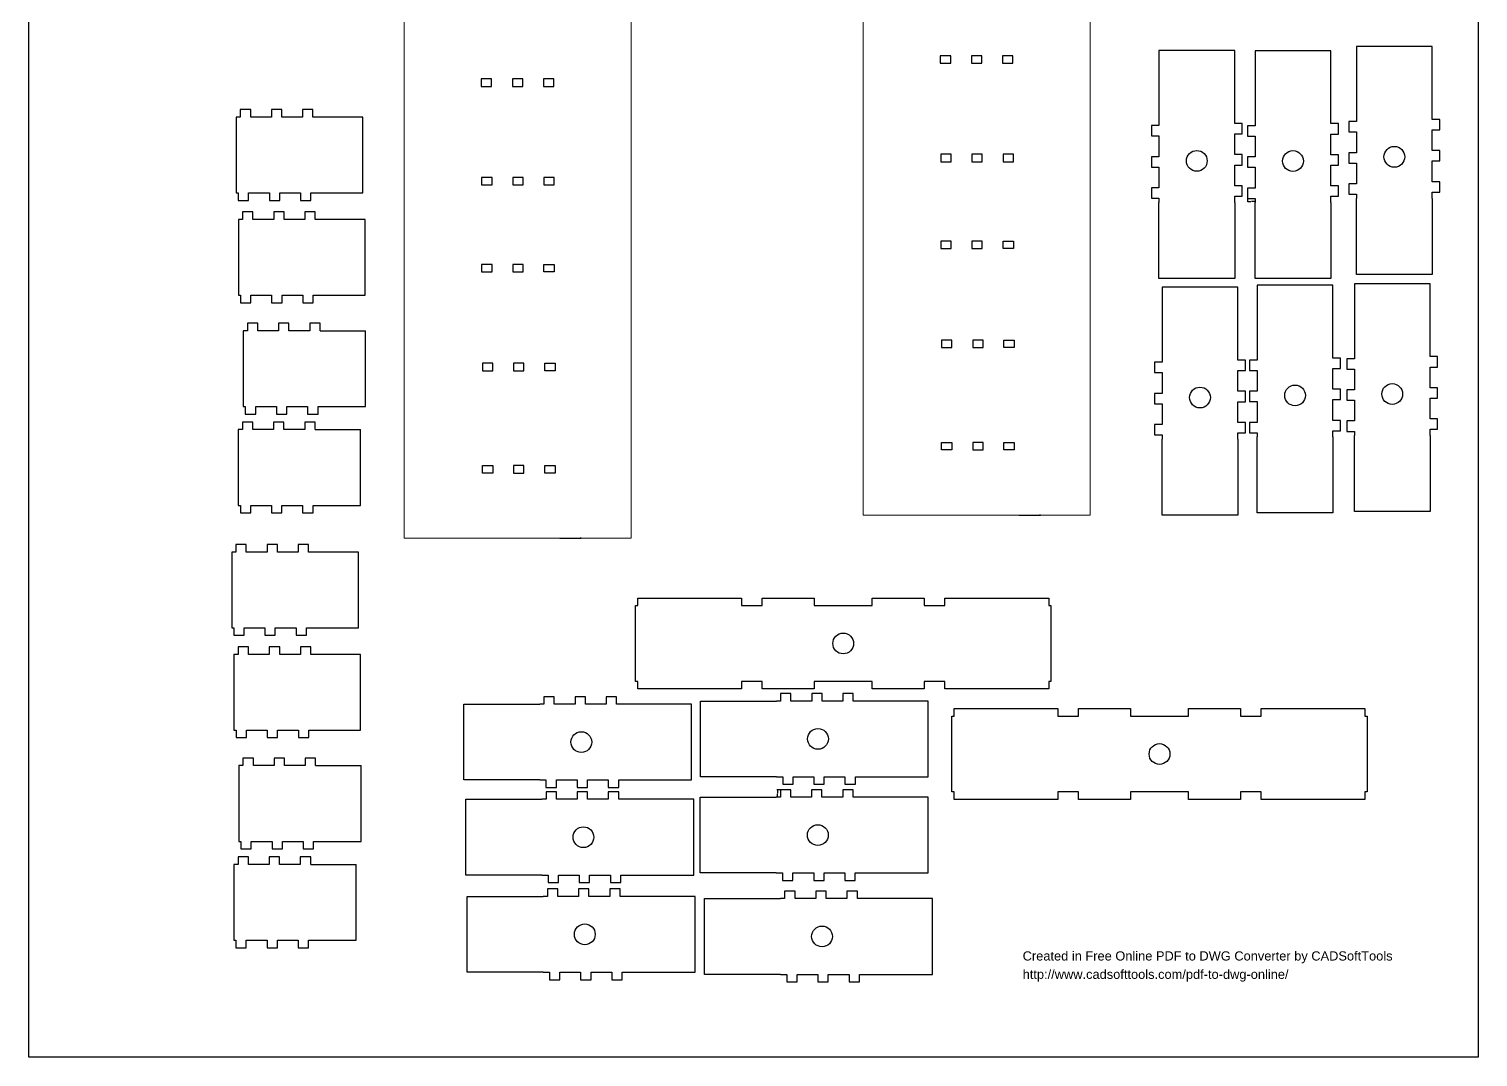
# Model space of a CAD drawing. Header units: millimetres. Extents: x -81 to 617, y -30 to 814.
# Drawn here: x -81 to 617, y -30 to 465 of the extents above; entities that cross this region are included whole.
import ezdxf

# ---------------------------------------------------------------- set-up
doc = ezdxf.new("R2010")
doc.units = ezdxf.units.MM
doc.header["$MEASUREMENT"] = 0
doc.layers.get('0').update_dxf_attribs({"linetype": 'CONTINUOUS'})
doc.layers.add('11D7728', color=7, linetype='CONTINUOUS')
doc.styles.add('11D77B8', font='arial.ttf')

# ---------------------------------------------------------------- blocks, each defined once
blk = doc.blocks.new('11A4460')
at = {"layer": '11D7728', "color": 1, "true_color": 0x000001, "style": '11D77B8'}
for s, p in [('Created in Free Online PDF to DWG Converter by CADSoftTools', (0, 0)), ('http://www.cadsofttools.com/pdf-to-dwg-online/', (0, -2))]:
    blk.add_text(s, height=1, dxfattribs=at).set_placement(p)
blk = doc.blocks.new('_CLOSEDFILLED')
at = {"color": 0, "lineweight": -2, "true_color": 0x000000}
blk.add_line((-1, 0), (-2, 0), dxfattribs=at)
blk.add_solid([(-1, 0.2), (0, 0), (-1, 0.2), (-1, -0.2)], dxfattribs=at)

msp = doc.modelspace()

# ---------------------------------------------------------------- linework, layer by layer
for p, q in [((-80.63, -30.38), (-80.63, 814.4)), ((617.16, 814.4), (617.16, -30.38)), ((500, 454.4), (463.48, 454.4)), ((463.48, 454.4), (463.48, 444.57)), ((500, 444.57), (500, 454.4)), ((546.3, 454.34), (509.78, 454.34)), ((509.78, 454.34), (509.78, 444.5)), ((546.3, 444.5), (546.3, 454.34)), ((595.13, 456.36), (558.61, 456.36)), ((558.61, 456.36), (558.61, 446.52)), ((595.13, 446.52), (595.13, 456.36)), ((363.22, 451.91), (358.22, 451.91)), ((358.22, 451.91), (358.22, 448.31)), ((358.22, 448.31), (363.22, 448.31)), ((363.22, 448.31), (363.22, 451.91)), ((378.22, 451.91), (373.22, 451.91)), ((373.22, 451.91), (373.22, 448.31)), ((373.22, 448.31), (378.22, 448.31)), ((378.22, 448.31), (378.22, 451.91)), ((393.22, 451.91), (388.22, 451.91)), ((388.22, 451.91), (388.22, 448.31)), ((388.22, 448.31), (393.22, 448.31)), ((393.22, 448.31), (393.22, 451.91)), ((142.13, 440.73), (137.13, 440.73)), ((137.13, 440.73), (137.13, 437.13)), ((142.13, 437.13), (142.13, 440.73)), ((157.13, 440.73), (152.13, 440.73)), ((152.13, 440.73), (152.13, 437.13)), ((157.13, 437.13), (157.13, 440.73)), ((172.13, 440.73), (167.13, 440.73)), ((167.13, 440.73), (167.13, 437.13)), ((172.13, 437.13), (172.13, 440.73)), ((463.48, 444.57), (463.48, 418.27)), ((500, 419.27), (500, 444.57)), ((509.78, 444.5), (509.78, 418.2)), ((546.3, 419.2), (546.3, 444.5)), ((558.61, 446.52), (558.61, 420.22)), ((595.13, 421.22), (595.13, 446.52)), ((137.13, 437.13), (142.13, 437.13)), ((152.13, 437.13), (157.13, 437.13)), ((167.13, 437.13), (172.13, 437.13)), ((26.13, 425.94), (21.13, 425.94)), ((21.13, 425.94), (21.13, 422.34)), ((26.13, 422.34), (26.13, 425.94)), ((41.13, 425.94), (36.13, 425.94)), ((36.13, 425.94), (36.13, 422.34)), ((41.13, 422.34), (41.13, 425.94)), ((56.13, 425.94), (51.13, 425.94)), ((51.13, 425.94), (51.13, 422.34)), ((56.13, 422.34), (56.13, 425.94)), ((21.13, 422.34), (19.13, 422.34)), ((19.13, 422.34), (19.13, 385.82)), ((36.13, 422.34), (26.13, 422.34)), ((51.13, 422.34), (41.13, 422.34)), ((80.13, 422.34), (56.13, 422.34)), ((80.13, 385.82), (80.13, 422.34)), ((503.6, 419.27), (500, 419.27)), ((503.6, 414.27), (503.6, 419.27)), ((549.9, 419.2), (546.3, 419.2)), ((549.9, 414.2), (549.9, 419.2)), ((558.61, 420.22), (555.01, 420.22)), ((555.01, 420.22), (555.01, 415.22)), ((598.73, 421.22), (595.13, 421.22)), ((598.73, 416.22), (598.73, 421.22)), ((463.48, 418.27), (459.88, 418.27)), ((459.88, 418.27), (459.88, 413.27)), ((459.88, 413.27), (463.48, 413.27)), ((463.48, 413.27), (463.48, 403.27)), ((500, 404.27), (500, 414.27)), ((500, 414.27), (503.6, 414.27)), ((509.78, 418.2), (506.18, 418.2)), ((506.18, 418.2), (506.18, 413.2)), ((506.18, 413.2), (509.78, 413.2)), ((509.78, 413.2), (509.78, 403.2)), ((546.3, 404.2), (546.3, 414.2)), ((546.3, 414.2), (549.9, 414.2)), ((555.01, 415.22), (558.61, 415.22)), ((558.61, 415.22), (558.61, 405.22)), ((595.13, 406.22), (595.13, 416.22)), ((595.13, 416.22), (598.73, 416.22)), ((558.61, 405.22), (555.01, 405.22)), ((555.01, 405.22), (555.01, 400.22)), ((598.73, 406.22), (595.13, 406.22)), ((598.73, 401.22), (598.73, 406.22)), ((363.44, 404.44), (358.44, 404.44)), ((358.44, 404.44), (358.44, 400.84)), ((358.44, 400.84), (363.44, 400.84)), ((363.44, 400.84), (363.44, 404.44)), ((378.44, 404.44), (373.44, 404.44)), ((373.44, 404.44), (373.44, 400.84)), ((373.44, 400.84), (378.44, 400.84)), ((378.44, 400.84), (378.44, 404.44)), ((393.44, 404.44), (388.44, 404.44)), ((388.44, 404.44), (388.44, 400.84)), ((388.44, 400.84), (393.44, 400.84)), ((393.44, 400.84), (393.44, 404.44)), ((463.48, 403.27), (459.88, 403.27)), ((459.88, 403.27), (459.88, 398.27)), ((459.88, 398.27), (463.48, 398.27)), ((463.48, 398.27), (463.48, 388.27)), ((503.6, 404.27), (500, 404.27)), ((500, 389.27), (500, 399.27)), ((500, 399.27), (503.6, 399.27)), ((503.6, 399.27), (503.6, 404.27)), ((509.78, 403.2), (506.18, 403.2)), ((506.18, 403.2), (506.18, 398.2)), ((506.18, 398.2), (509.78, 398.2)), ((509.78, 398.2), (509.78, 388.2)), ((549.9, 404.2), (546.3, 404.2)), ((546.3, 389.2), (546.3, 399.2)), ((546.3, 399.2), (549.9, 399.2)), ((549.9, 399.2), (549.9, 404.2)), ((555.01, 400.22), (558.61, 400.22)), ((558.61, 400.22), (558.61, 390.22)), ((595.13, 391.22), (595.13, 401.22)), ((595.13, 401.22), (598.73, 401.22)), ((142.35, 393.26), (137.35, 393.26)), ((137.35, 393.26), (137.35, 389.66)), ((142.35, 389.66), (142.35, 393.26)), ((157.35, 393.26), (152.35, 393.26)), ((152.35, 393.26), (152.35, 389.66)), ((157.35, 389.66), (157.35, 393.26)), ((172.35, 393.26), (167.35, 393.26)), ((167.35, 393.26), (167.35, 389.66)), ((172.35, 389.66), (172.35, 393.26)), ((598.73, 391.22), (595.13, 391.22)), ((598.73, 386.22), (598.73, 391.22)), ((19.13, 385.82), (20.13, 385.82)), ((20.13, 385.82), (20.13, 382.22)), ((25.13, 382.22), (25.13, 385.82)), ((25.13, 385.82), (35.13, 385.82)), ((35.13, 385.82), (35.13, 382.22)), ((40.13, 382.22), (40.13, 385.82)), ((40.13, 385.82), (50.13, 385.82)), ((50.13, 385.82), (50.13, 382.22)), ((55.13, 382.22), (55.13, 385.82)), ((55.13, 385.82), (80.13, 385.82)), ((137.35, 389.66), (142.35, 389.66)), ((152.35, 389.66), (157.35, 389.66)), ((167.35, 389.66), (172.35, 389.66)), ((463.48, 388.27), (459.88, 388.27)), ((459.88, 388.27), (459.88, 383.27)), ((503.6, 389.27), (500, 389.27)), ((500, 381.27), (500, 384.27)), ((500, 384.27), (503.6, 384.27)), ((503.6, 384.27), (503.6, 389.27)), ((509.78, 388.2), (506.18, 388.2)), ((506.18, 388.2), (506.18, 383.2)), ((549.9, 389.2), (546.3, 389.2)), ((546.3, 381.2), (546.3, 384.2)), ((546.3, 384.2), (549.9, 384.2)), ((549.9, 384.2), (549.9, 389.2)), ((558.61, 390.22), (555.01, 390.22)), ((555.01, 390.22), (555.01, 385.22)), ((555.01, 385.22), (558.61, 385.22)), ((558.61, 385.22), (558.61, 383.22)), ((595.13, 383.22), (595.13, 386.22)), ((595.13, 386.22), (598.73, 386.22)), ((20.13, 382.22), (25.13, 382.22)), ((35.13, 382.22), (40.13, 382.22)), ((50.13, 382.22), (55.13, 382.22)), ((459.88, 383.27), (463.48, 383.27)), ((463.48, 383.27), (463.48, 381.27)), ((463.48, 344.64), (463.48, 381.27)), ((500, 381.27), (500, 344.64)), ((506.18, 383.2), (509.78, 383.2)), ((506.18, 383.14), (506.18, 381.53)), ((506.36, 381.71), (507.82, 381.71)), ((509.6, 381.71), (508.15, 381.71)), ((509.78, 383.2), (509.78, 381.2)), ((509.78, 383.14), (509.78, 381.53)), ((509.78, 344.57), (509.78, 381.2)), ((546.3, 381.2), (546.3, 344.57)), ((558.61, 346.59), (558.61, 383.22)), ((595.13, 383.22), (595.13, 346.59)), ((22.22, 373.05), (20.22, 373.05)), ((20.22, 373.05), (20.22, 336.53)), ((27.22, 376.65), (22.22, 376.65)), ((22.22, 376.65), (22.22, 373.05)), ((27.22, 373.05), (27.22, 376.65)), ((37.22, 373.05), (27.22, 373.05)), ((42.22, 376.65), (37.22, 376.65)), ((37.22, 376.65), (37.22, 373.05)), ((42.22, 373.05), (42.22, 376.65)), ((52.22, 373.05), (42.22, 373.05)), ((57.22, 376.65), (52.22, 376.65)), ((52.22, 376.65), (52.22, 373.05)), ((57.22, 373.05), (57.22, 376.65)), ((81.22, 373.05), (57.22, 373.05)), ((81.22, 336.53), (81.22, 373.05)), ((363.44, 362.61), (358.44, 362.61)), ((358.44, 362.61), (358.44, 359.01)), ((358.44, 359.01), (363.44, 359.01)), ((363.44, 359.01), (363.44, 362.61)), ((378.44, 362.61), (373.44, 362.61)), ((373.44, 362.61), (373.44, 359.01)), ((373.44, 359.01), (378.44, 359.01)), ((378.44, 359.01), (378.44, 362.61)), ((388.44, 359.01), (388.44, 362.61)), ((388.44, 362.61), (393.44, 362.61)), ((393.44, 359.01), (388.44, 359.01)), ((393.44, 362.61), (393.44, 359.01)), ((142.35, 351.43), (137.35, 351.43)), ((137.35, 351.43), (137.35, 347.83)), ((142.35, 347.83), (142.35, 351.43)), ((157.35, 351.43), (152.35, 351.43)), ((152.35, 351.43), (152.35, 347.83)), ((157.35, 347.83), (157.35, 351.43)), ((167.35, 347.83), (167.35, 351.43)), ((167.35, 351.43), (172.35, 351.43)), ((172.35, 351.43), (172.35, 347.83)), ((137.35, 347.83), (142.35, 347.83)), ((152.35, 347.83), (157.35, 347.83)), ((172.35, 347.83), (167.35, 347.83)), ((500, 344.64), (463.48, 344.64)), ((546.3, 344.57), (509.78, 344.57)), ((594.12, 342.12), (557.6, 342.12)), ((557.6, 342.12), (557.6, 332.28)), ((595.13, 346.59), (558.61, 346.59)), ((594.12, 332.28), (594.12, 342.12)), ((20.22, 336.53), (21.22, 336.53)), ((21.22, 336.53), (21.22, 332.93)), ((26.22, 332.93), (26.22, 336.53)), ((26.22, 336.53), (36.22, 336.53)), ((36.22, 336.53), (36.22, 332.93)), ((41.22, 332.93), (41.22, 336.53)), ((41.22, 336.53), (51.22, 336.53)), ((51.22, 336.53), (51.22, 332.93)), ((56.22, 332.93), (56.22, 336.53)), ((56.22, 336.53), (81.22, 336.53)), ((501.52, 340.43), (465, 340.43)), ((465, 340.43), (465, 330.59)), ((501.52, 330.59), (501.52, 340.43)), ((547.31, 341.44), (510.79, 341.44)), ((510.79, 341.44), (510.79, 331.6)), ((547.31, 331.6), (547.31, 341.44)), ((21.22, 332.93), (26.22, 332.93)), ((36.22, 332.93), (41.22, 332.93)), ((51.22, 332.93), (56.22, 332.93)), ((465, 330.59), (465, 304.29)), ((501.52, 305.29), (501.52, 330.59)), ((510.79, 331.6), (510.79, 305.3)), ((547.31, 306.3), (547.31, 331.6)), ((557.6, 332.28), (557.6, 305.98)), ((594.12, 306.98), (594.12, 332.28)), ((29.55, 323.07), (24.55, 323.07)), ((24.55, 323.07), (24.55, 319.47)), ((29.55, 319.47), (29.55, 323.07)), ((44.55, 323.07), (39.55, 323.07)), ((39.55, 323.07), (39.55, 319.47)), ((44.55, 319.47), (44.55, 323.07)), ((59.55, 323.07), (54.55, 323.07)), ((54.55, 323.07), (54.55, 319.47)), ((59.55, 319.47), (59.55, 323.07)), ((24.55, 319.47), (22.55, 319.47)), ((22.55, 319.47), (22.55, 282.95)), ((39.55, 319.47), (29.55, 319.47)), ((54.55, 319.47), (44.55, 319.47)), ((59.55, 319.47), (81.45, 319.47)), ((81.45, 282.95), (81.45, 319.47)), ((363.83, 314.96), (358.83, 314.96)), ((358.83, 314.96), (358.83, 311.36)), ((363.83, 313.16), (363.83, 314.96)), ((378.83, 314.96), (373.83, 314.96)), ((373.83, 314.96), (373.83, 311.36)), ((378.83, 313.16), (378.83, 314.96)), ((378.83, 311.36), (378.83, 314.96)), ((388.83, 311.36), (388.83, 314.96)), ((388.83, 314.96), (393.83, 314.96)), ((393.83, 314.96), (393.83, 311.36)), ((358.83, 311.36), (363.83, 311.36)), ((363.83, 311.36), (363.83, 313.16)), ((373.83, 311.36), (378.83, 311.36)), ((393.83, 311.36), (388.83, 311.36)), ((142.74, 303.78), (137.74, 303.78)), ((137.74, 303.78), (137.74, 300.18)), ((137.74, 300.18), (142.74, 300.18)), ((142.74, 301.98), (142.74, 303.78)), ((142.74, 300.18), (142.74, 301.98)), ((157.74, 303.78), (152.74, 303.78)), ((152.74, 303.78), (152.74, 300.18)), ((152.74, 300.18), (157.74, 300.18)), ((157.74, 301.98), (157.74, 303.78)), ((157.74, 300.18), (157.74, 303.78)), ((167.74, 300.18), (167.74, 303.78)), ((167.74, 303.78), (172.74, 303.78)), ((172.74, 300.18), (167.74, 300.18)), ((172.74, 303.78), (172.74, 300.18)), ((465, 304.29), (461.4, 304.29)), ((461.4, 304.29), (461.4, 299.29)), ((505.12, 305.29), (501.52, 305.29)), ((501.52, 290.29), (501.52, 300.29)), ((501.52, 300.29), (505.12, 300.29)), ((505.12, 300.29), (505.12, 305.29)), ((510.79, 305.3), (507.19, 305.3)), ((507.19, 305.3), (507.19, 300.3)), ((507.19, 300.3), (510.79, 300.3)), ((510.79, 300.3), (510.79, 290.3)), ((550.91, 306.3), (547.31, 306.3)), ((547.31, 291.3), (547.31, 301.3)), ((547.31, 301.3), (550.91, 301.3)), ((550.91, 301.3), (550.91, 306.3)), ((557.6, 305.98), (554, 305.98)), ((554, 305.98), (554, 300.98)), ((554, 300.98), (557.6, 300.98)), ((557.6, 300.98), (557.6, 290.98)), ((597.72, 306.98), (594.12, 306.98)), ((594.12, 291.98), (594.12, 301.98)), ((594.12, 301.98), (597.72, 301.98)), ((597.72, 301.98), (597.72, 306.98)), ((461.4, 299.29), (465, 299.29)), ((465, 299.29), (465, 289.29)), ((465, 289.29), (461.4, 289.29)), ((461.4, 289.29), (461.4, 284.29)), ((505.12, 290.29), (501.52, 290.29)), ((505.12, 285.29), (505.12, 290.29)), ((510.79, 290.3), (507.19, 290.3)), ((507.19, 290.3), (507.19, 285.3)), ((550.91, 291.3), (547.31, 291.3)), ((547.31, 276.3), (547.31, 286.3)), ((547.31, 286.3), (550.91, 286.3)), ((550.91, 286.3), (550.91, 291.3)), ((557.6, 290.98), (554, 290.98)), ((554, 290.98), (554, 285.98)), ((597.72, 291.98), (594.12, 291.98)), ((594.12, 276.98), (594.12, 286.98)), ((594.12, 286.98), (597.72, 286.98)), ((597.72, 286.98), (597.72, 291.98)), ((22.55, 282.95), (23.55, 282.95)), ((23.55, 282.95), (23.55, 279.35)), ((23.55, 279.35), (28.55, 279.35)), ((28.55, 279.35), (28.55, 282.95)), ((28.55, 282.95), (38.55, 282.95)), ((38.55, 282.95), (38.55, 279.35)), ((38.55, 279.35), (43.55, 279.35)), ((43.55, 279.35), (43.55, 282.95)), ((43.55, 282.95), (53.55, 282.95)), ((53.55, 282.95), (53.55, 279.35)), ((53.55, 279.35), (58.55, 279.35)), ((58.55, 279.35), (58.55, 282.95)), ((58.55, 282.95), (81.45, 282.95)), ((461.4, 284.29), (465, 284.29)), ((465, 284.29), (465, 274.29)), ((501.52, 275.29), (501.52, 285.29)), ((501.52, 285.29), (505.12, 285.29)), ((507.19, 285.3), (510.79, 285.3)), ((510.79, 285.3), (510.79, 275.3)), ((554, 285.98), (557.6, 285.98)), ((557.6, 285.98), (557.6, 275.98)), ((27.16, 275.46), (22.16, 275.46)), ((22.16, 275.46), (22.16, 271.86)), ((27.16, 271.86), (27.16, 275.46)), ((42.16, 275.46), (37.16, 275.46)), ((37.16, 275.46), (37.16, 271.86)), ((42.16, 271.86), (42.16, 275.46)), ((57.16, 275.46), (52.16, 275.46)), ((52.16, 275.46), (52.16, 271.86)), ((57.16, 271.86), (57.16, 275.46)), ((465, 274.29), (461.4, 274.29)), ((461.4, 274.29), (461.4, 269.29)), ((505.12, 275.29), (501.52, 275.29)), ((505.12, 270.29), (505.12, 275.29)), ((510.79, 275.3), (507.19, 275.3)), ((507.19, 275.3), (507.19, 270.3)), ((550.91, 276.3), (547.31, 276.3)), ((550.91, 271.3), (550.91, 276.3)), ((557.6, 275.98), (554, 275.98)), ((554, 275.98), (554, 270.98)), ((597.72, 276.98), (594.12, 276.98)), ((597.72, 271.98), (597.72, 276.98)), ((22.16, 271.86), (20.16, 271.86)), ((20.16, 271.86), (20.16, 235.34)), ((37.16, 271.86), (27.16, 271.86)), ((52.16, 271.86), (42.16, 271.86)), ((57.16, 271.86), (79.06, 271.86)), ((79.06, 235.34), (79.06, 271.86)), ((358.83, 262.09), (358.83, 265.69)), ((358.83, 265.69), (363.83, 265.69)), ((363.83, 265.69), (363.83, 263.89)), ((376.33, 265.69), (373.83, 265.69)), ((373.83, 265.69), (373.83, 262.09)), ((378.83, 265.69), (376.32, 265.69)), ((378.83, 262.09), (378.83, 265.69)), ((388.83, 263.89), (388.83, 265.69)), ((388.83, 265.69), (393.83, 265.69)), ((393.83, 265.69), (393.83, 262.09)), ((461.4, 269.29), (465, 269.29)), ((465, 269.29), (465, 267.29)), ((465, 230.66), (465, 267.29)), ((501.52, 267.29), (501.52, 270.29)), ((501.52, 270.29), (505.12, 270.29)), ((501.52, 267.29), (501.52, 230.66)), ((507.19, 270.3), (510.79, 270.3)), ((510.79, 270.3), (510.79, 268.3)), ((510.79, 231.67), (510.79, 268.3)), ((547.31, 268.3), (547.31, 271.3)), ((547.31, 271.3), (550.91, 271.3)), ((547.31, 268.3), (547.31, 231.67)), ((554, 270.98), (557.6, 270.98)), ((557.6, 270.98), (557.6, 268.98)), ((557.6, 232.35), (557.6, 268.98)), ((594.12, 268.98), (594.12, 271.98)), ((594.12, 271.98), (597.72, 271.98)), ((594.12, 268.98), (594.12, 232.35)), ((363.83, 262.09), (358.83, 262.09)), ((363.83, 263.89), (363.83, 262.09)), ((373.83, 262.09), (378.83, 262.09)), ((388.83, 262.09), (388.83, 263.89)), ((393.83, 262.09), (388.83, 262.09)), ((137.74, 250.92), (137.74, 254.52)), ((137.74, 254.52), (142.74, 254.52)), ((142.74, 254.52), (142.74, 252.72)), ((142.74, 252.72), (142.74, 250.92)), ((155.24, 254.52), (152.74, 254.52)), ((152.74, 254.52), (152.74, 250.92)), ((157.74, 254.52), (155.24, 254.52)), ((157.74, 250.92), (157.74, 254.52)), ((167.74, 252.72), (167.74, 254.52)), ((167.74, 254.52), (172.74, 254.52)), ((167.74, 250.92), (167.74, 252.72)), ((172.74, 254.52), (172.74, 250.92)), ((142.74, 250.92), (137.74, 250.92)), ((152.74, 250.92), (157.74, 250.92)), ((172.74, 250.92), (167.74, 250.92)), ((20.16, 235.34), (21.16, 235.34)), ((21.16, 235.34), (21.16, 231.74)), ((21.16, 231.74), (26.16, 231.74)), ((26.16, 231.74), (26.16, 235.34)), ((26.16, 235.34), (36.16, 235.34)), ((36.16, 235.34), (36.16, 231.74)), ((36.16, 231.74), (41.16, 231.74)), ((41.16, 231.74), (41.16, 235.34)), ((41.16, 235.34), (51.16, 235.34)), ((51.16, 235.34), (51.16, 231.74)), ((51.16, 231.74), (56.16, 231.74)), ((56.16, 231.74), (56.16, 235.34)), ((56.16, 235.34), (79.06, 235.34)), ((396.16, 230.66), (406.43, 230.66)), ((501.52, 230.66), (465, 230.66)), ((547.31, 231.67), (510.79, 231.67)), ((594.12, 232.35), (557.6, 232.35)), ((23.99, 216.47), (18.99, 216.47)), ((18.99, 216.47), (18.99, 212.87)), ((23.99, 212.87), (23.99, 216.47)), ((38.99, 216.47), (33.99, 216.47)), ((33.99, 216.47), (33.99, 212.87)), ((38.99, 212.87), (38.99, 216.47)), ((53.99, 216.47), (48.99, 216.47)), ((48.99, 216.47), (48.99, 212.87)), ((53.99, 212.87), (53.99, 216.47)), ((175.07, 219.48), (185.34, 219.48)), ((18.99, 212.87), (16.99, 212.87)), ((16.99, 212.87), (16.99, 176.35)), ((33.99, 212.87), (23.99, 212.87)), ((48.99, 212.87), (38.99, 212.87)), ((77.99, 212.87), (53.99, 212.87)), ((77.99, 176.35), (77.99, 212.87)), ((212.51, 187.08), (212.51, 190.68)), ((212.51, 190.68), (262.51, 190.68)), ((262.51, 190.68), (262.51, 187.08)), ((272.51, 187.08), (272.51, 190.68)), ((272.51, 190.68), (297.51, 190.68)), ((297.51, 190.68), (297.51, 187.08)), ((325.42, 187.08), (325.42, 190.68)), ((325.42, 190.68), (350.42, 190.68)), ((350.42, 190.68), (350.42, 187.08)), ((360.42, 187.08), (360.42, 190.68)), ((360.42, 190.68), (410.42, 190.68)), ((410.42, 190.68), (410.42, 187.08)), ((211.51, 187.08), (212.51, 187.08)), ((211.51, 150.56), (211.51, 187.08)), ((262.51, 187.08), (272.51, 187.08)), ((297.51, 187.08), (325.42, 187.08)), ((350.42, 187.08), (360.42, 187.08)), ((410.42, 187.08), (411.42, 187.08)), ((411.42, 187.08), (411.42, 150.56)), ((16.99, 176.35), (17.99, 176.35)), ((17.99, 176.35), (17.99, 172.75)), ((22.99, 172.75), (22.99, 176.35)), ((22.99, 176.35), (32.99, 176.35)), ((32.99, 176.35), (32.99, 172.75)), ((37.99, 172.75), (37.99, 176.35)), ((37.99, 176.35), (47.99, 176.35)), ((47.99, 176.35), (47.99, 172.75)), ((52.99, 172.75), (52.99, 176.35)), ((52.99, 176.35), (77.99, 176.35)), ((17.99, 172.75), (22.99, 172.75)), ((32.99, 172.75), (37.99, 172.75)), ((47.99, 172.75), (52.99, 172.75)), ((20.09, 163.58), (18.09, 163.58)), ((18.09, 163.58), (18.09, 127.06)), ((25.09, 167.18), (20.09, 167.18)), ((20.09, 167.18), (20.09, 163.58)), ((25.09, 163.58), (25.09, 167.18)), ((35.09, 163.58), (25.09, 163.58)), ((40.09, 167.18), (35.09, 167.18)), ((35.09, 167.18), (35.09, 163.58)), ((40.09, 163.58), (40.09, 167.18)), ((50.09, 163.58), (40.09, 163.58)), ((55.09, 167.18), (50.09, 167.18)), ((50.09, 167.18), (50.09, 163.58)), ((55.09, 163.58), (55.09, 167.18)), ((79.09, 163.58), (55.09, 163.58)), ((79.09, 127.06), (79.09, 163.58)), ((212.51, 150.56), (211.51, 150.56)), ((212.51, 146.96), (212.51, 150.56)), ((262.51, 146.96), (212.51, 146.96)), ((272.51, 150.56), (262.51, 150.56)), ((262.51, 150.56), (262.51, 146.96)), ((272.51, 146.96), (272.51, 150.56)), ((297.51, 146.96), (272.51, 146.96)), ((325.42, 150.56), (297.51, 150.56)), ((297.51, 150.56), (297.51, 146.96)), ((325.42, 146.96), (325.42, 150.56)), ((350.42, 146.96), (325.42, 146.96)), ((360.42, 150.56), (350.42, 150.56)), ((350.42, 150.56), (350.42, 146.96)), ((360.42, 146.96), (360.42, 150.56)), ((410.42, 146.96), (360.42, 146.96)), ((411.42, 150.56), (410.42, 150.56)), ((410.42, 150.56), (410.42, 146.96)), ((128.71, 103.06), (128.71, 139.58)), ((128.71, 139.58), (165.34, 139.58)), ((167.34, 139.58), (165.34, 139.58)), ((172.34, 143.18), (167.34, 143.18)), ((167.34, 143.18), (167.34, 139.58)), ((172.34, 139.58), (172.34, 143.18)), ((182.34, 139.58), (172.34, 139.58)), ((187.34, 143.18), (182.34, 143.18)), ((182.34, 143.18), (182.34, 139.58)), ((187.34, 139.58), (187.34, 143.18)), ((197.34, 139.58), (187.34, 139.58)), ((202.34, 143.18), (197.34, 143.18)), ((197.34, 143.18), (197.34, 139.58)), ((202.34, 139.58), (202.34, 143.18)), ((228.64, 139.58), (202.34, 139.58)), ((238.48, 139.58), (228.64, 139.58)), ((238.48, 103.06), (238.48, 139.58)), ((242.68, 104.58), (242.68, 141.1)), ((242.68, 141.1), (279.31, 141.1)), ((281.31, 141.1), (279.31, 141.1)), ((286.31, 144.7), (281.31, 144.7)), ((281.31, 144.7), (281.31, 141.1)), ((286.31, 141.1), (286.31, 144.7)), ((296.31, 141.1), (286.31, 141.1)), ((301.31, 144.7), (296.31, 144.7)), ((296.31, 144.7), (296.31, 141.1)), ((301.31, 141.1), (301.31, 144.7)), ((311.31, 141.1), (301.31, 141.1)), ((316.31, 144.7), (311.31, 144.7)), ((311.31, 144.7), (311.31, 141.1)), ((316.31, 141.1), (316.31, 144.7)), ((342.61, 141.1), (316.31, 141.1)), ((352.45, 141.1), (342.61, 141.1)), ((352.45, 104.58), (352.45, 141.1)), ((363.83, 133.83), (364.83, 133.83)), ((363.83, 97.31), (363.83, 133.83)), ((364.83, 133.83), (364.83, 137.43)), ((364.83, 137.43), (414.83, 137.43)), ((414.83, 137.43), (414.83, 133.83)), ((414.83, 133.83), (424.83, 133.83)), ((424.83, 133.83), (424.83, 137.43)), ((424.83, 137.43), (449.83, 137.43)), ((449.83, 137.43), (449.83, 133.83)), ((449.83, 133.83), (477.73, 133.83)), ((477.73, 133.83), (477.73, 137.43)), ((477.73, 137.43), (502.73, 137.43)), ((502.73, 137.43), (502.73, 133.83)), ((502.73, 133.83), (512.73, 133.83)), ((512.73, 133.83), (512.73, 137.43)), ((512.73, 137.43), (562.73, 137.43)), ((562.73, 137.43), (562.73, 133.83)), ((562.73, 133.83), (563.73, 133.83)), ((563.73, 133.83), (563.73, 97.31)), ((18.09, 127.06), (19.09, 127.06)), ((19.09, 127.06), (19.09, 123.46)), ((24.09, 123.46), (24.09, 127.06)), ((24.09, 127.06), (34.09, 127.06)), ((34.09, 127.06), (34.09, 123.46)), ((39.09, 123.46), (39.09, 127.06)), ((39.09, 127.06), (49.09, 127.06)), ((49.09, 127.06), (49.09, 123.46)), ((54.09, 123.46), (54.09, 127.06)), ((54.09, 127.06), (79.09, 127.06)), ((19.09, 123.46), (24.09, 123.46)), ((34.09, 123.46), (39.09, 123.46)), ((49.09, 123.46), (54.09, 123.46)), ((27.42, 113.6), (22.42, 113.6)), ((22.42, 113.6), (22.42, 110)), ((27.42, 110), (27.42, 113.6)), ((42.42, 113.6), (37.42, 113.6)), ((37.42, 113.6), (37.42, 110)), ((42.42, 110), (42.42, 113.6)), ((57.42, 113.6), (52.42, 113.6)), ((52.42, 113.6), (52.42, 110)), ((57.42, 110), (57.42, 113.6)), ((22.42, 110), (20.42, 110)), ((20.42, 110), (20.42, 73.48)), ((37.42, 110), (27.42, 110)), ((52.42, 110), (42.42, 110)), ((57.42, 110), (79.32, 110)), ((79.32, 73.48), (79.32, 110)), ((165.34, 103.06), (128.71, 103.06)), ((165.34, 103.06), (168.34, 103.06)), ((168.34, 103.06), (168.34, 99.46)), ((168.34, 99.46), (173.34, 99.46)), ((173.34, 99.46), (173.34, 103.06)), ((173.34, 103.06), (183.34, 103.06)), ((183.34, 103.06), (183.34, 99.46)), ((183.34, 99.46), (188.34, 99.46)), ((188.34, 99.46), (188.34, 103.06)), ((188.34, 103.06), (198.34, 103.06)), ((198.34, 103.06), (198.34, 99.46)), ((198.34, 99.46), (203.34, 99.46)), ((203.34, 99.46), (203.34, 103.06)), ((203.34, 103.06), (228.64, 103.06)), ((228.64, 103.06), (238.48, 103.06)), ((279.31, 104.58), (242.68, 104.58)), ((279.31, 104.58), (282.31, 104.58)), ((281.18, 98.39), (279.57, 98.39)), ((279.75, 98.21), (279.75, 96.76)), ((286.24, 98.39), (281.24, 98.39)), ((281.24, 98.39), (281.24, 94.79)), ((282.31, 104.58), (282.31, 100.98)), ((282.31, 100.98), (287.31, 100.98)), ((286.24, 94.79), (286.24, 98.39)), ((287.31, 100.98), (287.31, 104.58)), ((287.31, 104.58), (297.31, 104.58)), ((301.24, 98.39), (296.24, 98.39)), ((296.24, 98.39), (296.24, 94.79)), ((297.31, 104.58), (297.31, 100.98)), ((297.31, 100.98), (302.31, 100.98)), ((301.24, 94.79), (301.24, 98.39)), ((302.31, 100.98), (302.31, 104.58)), ((302.31, 104.58), (312.31, 104.58)), ((316.24, 98.39), (311.24, 98.39)), ((311.24, 98.39), (311.24, 94.79)), ((312.31, 104.58), (312.31, 100.98)), ((312.31, 100.98), (317.31, 100.98)), ((316.24, 94.79), (316.24, 98.39)), ((317.31, 100.98), (317.31, 104.58)), ((317.31, 104.58), (342.61, 104.58)), ((342.61, 104.58), (352.45, 104.58)), ((129.72, 57.26), (129.72, 93.78)), ((129.72, 93.78), (166.35, 93.78)), ((168.35, 93.78), (166.35, 93.78)), ((173.35, 97.38), (168.35, 97.38)), ((168.35, 97.38), (168.35, 93.78)), ((173.35, 93.78), (173.35, 97.38)), ((183.35, 93.78), (173.35, 93.78)), ((188.35, 97.38), (183.35, 97.38)), ((183.35, 97.38), (183.35, 93.78)), ((188.35, 93.78), (188.35, 97.38)), ((198.35, 93.78), (188.35, 93.78)), ((203.35, 97.38), (198.35, 97.38)), ((198.35, 97.38), (198.35, 93.78)), ((203.35, 93.78), (203.35, 97.38)), ((229.65, 93.78), (203.35, 93.78)), ((239.49, 93.78), (229.65, 93.78)), ((239.49, 57.26), (239.49, 93.78)), ((242.61, 58.27), (242.61, 94.79)), ((242.61, 94.79), (279.24, 94.79)), ((281.24, 94.79), (279.24, 94.79)), ((281.18, 94.79), (279.57, 94.79)), ((279.75, 94.97), (279.75, 96.43)), ((296.24, 94.79), (286.24, 94.79)), ((311.24, 94.79), (301.24, 94.79)), ((342.54, 94.79), (316.24, 94.79)), ((352.38, 94.79), (342.54, 94.79)), ((352.38, 58.27), (352.38, 94.79)), ((364.83, 97.31), (363.83, 97.31)), ((364.83, 93.71), (364.83, 97.31)), ((414.83, 93.71), (364.83, 93.71)), ((424.83, 97.31), (414.83, 97.31)), ((414.83, 97.31), (414.83, 93.71)), ((424.83, 93.71), (424.83, 97.31)), ((449.83, 93.71), (424.83, 93.71)), ((477.73, 97.31), (449.83, 97.31)), ((449.83, 97.31), (449.83, 93.71)), ((477.73, 93.71), (477.73, 97.31)), ((502.73, 93.71), (477.73, 93.71)), ((512.73, 97.31), (502.73, 97.31)), ((502.73, 97.31), (502.73, 93.71)), ((512.73, 93.71), (512.73, 97.31)), ((562.73, 93.71), (512.73, 93.71)), ((563.73, 97.31), (562.73, 97.31)), ((562.73, 97.31), (562.73, 93.71)), ((20.42, 73.48), (21.42, 73.48)), ((21.42, 73.48), (21.42, 69.88)), ((21.42, 69.88), (26.42, 69.88)), ((26.42, 69.88), (26.42, 73.48)), ((26.42, 73.48), (36.42, 73.48)), ((36.42, 73.48), (36.42, 69.88)), ((36.42, 69.88), (41.42, 69.88)), ((41.42, 69.88), (41.42, 73.48)), ((41.42, 73.48), (51.42, 73.48)), ((51.42, 73.48), (51.42, 69.88)), ((51.42, 69.88), (56.42, 69.88)), ((56.42, 69.88), (56.42, 73.48)), ((56.42, 73.48), (79.32, 73.48)), ((25.03, 65.99), (20.03, 65.99)), ((20.03, 65.99), (20.03, 62.39)), ((25.03, 62.39), (25.03, 65.99)), ((40.03, 65.99), (35.03, 65.99)), ((35.03, 65.99), (35.03, 62.39)), ((40.03, 62.39), (40.03, 65.99)), ((55.03, 65.99), (50.03, 65.99)), ((50.03, 65.99), (50.03, 62.39)), ((55.03, 62.39), (55.03, 65.99)), ((20.03, 62.39), (18.03, 62.39)), ((18.03, 62.39), (18.03, 25.87)), ((35.03, 62.39), (25.03, 62.39)), ((50.03, 62.39), (40.03, 62.39)), ((55.03, 62.39), (76.93, 62.39)), ((76.93, 25.87), (76.93, 62.39)), ((166.35, 57.26), (129.72, 57.26)), ((166.35, 57.26), (169.35, 57.26)), ((169.35, 57.26), (169.35, 53.66)), ((174.35, 53.66), (174.35, 57.26)), ((174.35, 57.26), (184.35, 57.26)), ((184.35, 57.26), (184.35, 53.66)), ((189.35, 53.66), (189.35, 57.26)), ((189.35, 57.26), (199.35, 57.26)), ((199.35, 57.26), (199.35, 53.66)), ((204.35, 53.66), (204.35, 57.26)), ((204.35, 57.26), (229.65, 57.26)), ((229.65, 57.26), (239.49, 57.26)), ((279.24, 58.27), (242.61, 58.27)), ((279.24, 58.27), (282.24, 58.27)), ((282.24, 58.27), (282.24, 54.67)), ((287.24, 54.67), (287.24, 58.27)), ((287.24, 58.27), (297.24, 58.27)), ((297.24, 58.27), (297.24, 54.67)), ((302.24, 54.67), (302.24, 58.27)), ((302.24, 58.27), (312.24, 58.27)), ((312.24, 58.27), (312.24, 54.67)), ((317.24, 54.67), (317.24, 58.27)), ((317.24, 58.27), (342.54, 58.27)), ((342.54, 58.27), (352.38, 58.27)), ((174.02, 50.58), (169.02, 50.58)), ((169.02, 50.58), (169.02, 46.98)), ((169.35, 53.66), (174.35, 53.66)), ((174.02, 46.98), (174.02, 50.58)), ((189.02, 50.58), (184.02, 50.58)), ((184.02, 50.58), (184.02, 46.98)), ((184.35, 53.66), (189.35, 53.66)), ((189.02, 46.98), (189.02, 50.58)), ((204.02, 50.58), (199.02, 50.58)), ((199.02, 50.58), (199.02, 46.98)), ((199.35, 53.66), (204.35, 53.66)), ((204.02, 46.98), (204.02, 50.58)), ((282.24, 54.67), (287.24, 54.67)), ((288.27, 49.57), (283.27, 49.57)), ((283.27, 49.57), (283.27, 45.97)), ((288.27, 45.97), (288.27, 49.57)), ((297.24, 54.67), (302.24, 54.67)), ((303.27, 49.57), (298.27, 49.57)), ((298.27, 49.57), (298.27, 45.97)), ((303.27, 45.97), (303.27, 49.57)), ((312.24, 54.67), (317.24, 54.67)), ((318.27, 49.57), (313.27, 49.57)), ((313.27, 49.57), (313.27, 45.97)), ((318.27, 45.97), (318.27, 49.57)), ((130.39, 10.46), (130.39, 46.98)), ((130.39, 46.98), (167.02, 46.98)), ((169.02, 46.98), (167.02, 46.98)), ((184.02, 46.98), (174.02, 46.98)), ((199.02, 46.98), (189.02, 46.98)), ((230.32, 46.98), (204.02, 46.98)), ((240.16, 46.98), (230.32, 46.98)), ((240.16, 10.46), (240.16, 46.98)), ((244.64, 9.45), (244.64, 45.97)), ((244.64, 45.97), (281.27, 45.97)), ((283.27, 45.97), (281.27, 45.97)), ((298.27, 45.97), (288.27, 45.97)), ((313.27, 45.97), (303.27, 45.97)), ((344.57, 45.97), (318.27, 45.97)), ((354.4, 45.97), (344.57, 45.97)), ((354.4, 9.45), (354.4, 45.97)), ((18.03, 25.87), (19.03, 25.87)), ((19.03, 25.87), (19.03, 22.27)), ((19.03, 22.27), (24.03, 22.27)), ((24.03, 22.27), (24.03, 25.87)), ((24.03, 25.87), (34.03, 25.87)), ((34.03, 25.87), (34.03, 22.27)), ((34.03, 22.27), (39.03, 22.27)), ((39.03, 22.27), (39.03, 25.87)), ((39.03, 25.87), (49.03, 25.87)), ((49.03, 25.87), (49.03, 22.27)), ((49.03, 22.27), (54.03, 22.27)), ((54.03, 22.27), (54.03, 25.87)), ((54.03, 25.87), (76.93, 25.87)), ((167.02, 10.46), (130.39, 10.46)), ((167.02, 10.46), (170.02, 10.46)), ((170.02, 10.46), (170.02, 6.86)), ((175.02, 6.86), (175.02, 10.46)), ((175.02, 10.46), (185.02, 10.46)), ((185.02, 10.46), (185.02, 6.86)), ((190.02, 6.86), (190.02, 10.46)), ((190.02, 10.46), (200.02, 10.46)), ((200.02, 10.46), (200.02, 6.86)), ((205.02, 6.86), (205.02, 10.46)), ((205.02, 10.46), (230.32, 10.46)), ((230.32, 10.46), (240.16, 10.46)), ((281.27, 9.45), (244.64, 9.45)), ((281.27, 9.45), (284.27, 9.45)), ((284.27, 9.45), (284.27, 5.85)), ((289.27, 5.85), (289.27, 9.45)), ((289.27, 9.45), (299.27, 9.45)), ((299.27, 9.45), (299.27, 5.85)), ((304.27, 5.85), (304.27, 9.45)), ((304.27, 9.45), (314.27, 9.45)), ((314.27, 9.45), (314.27, 5.85)), ((319.27, 5.85), (319.27, 9.45)), ((319.27, 9.45), (344.57, 9.45)), ((344.57, 9.45), (354.4, 9.45)), ((170.02, 6.86), (175.02, 6.86)), ((185.02, 6.86), (190.02, 6.86)), ((200.02, 6.86), (205.02, 6.86)), ((284.27, 5.85), (289.27, 5.85)), ((299.27, 5.85), (304.27, 5.85)), ((314.27, 5.85), (319.27, 5.85)), ((617.16, -30.38), (-80.63, -30.38))]:
    msp.add_line(p, q)
at = {"color": 7, "linetype": 'Continuous', "lineweight": 9, "true_color": 0x000007}
for p, q in [((321.09, 511.44), (321.09, 230.66)), ((430.38, 230.66), (430.38, 511.44)), ((100, 500.27), (100, 219.48)), ((209.3, 219.48), (209.3, 500.27)), ((321.09, 230.66), (430.38, 230.66)), ((100, 219.48), (209.3, 219.48))]:
    msp.add_line(p, q, dxfattribs=at)
for points in [[(324.1, 230.66), (335.71, 230.66)], [(337, 230.66), (338.26, 230.66)], [(339.51, 230.66), (354.76, 230.66)], [(356.05, 230.66), (357.31, 230.66)], [(358.57, 230.66), (373.82, 230.66)], [(375.11, 230.66), (376.36, 230.66)], [(377.62, 230.66), (392.87, 230.66)], [(394.16, 230.66), (395.42, 230.66)], [(396.68, 230.66), (411.93, 230.66)], [(413.22, 230.66), (414.47, 230.66)], [(415.73, 230.66), (427.37, 230.66)], [(103.01, 219.48), (114.62, 219.48)], [(115.91, 219.48), (117.17, 219.48)], [(118.43, 219.48), (133.68, 219.48)], [(134.97, 219.48), (136.22, 219.48)], [(137.48, 219.48), (152.73, 219.48)], [(154.02, 219.48), (155.28, 219.48)], [(156.53, 219.48), (171.78, 219.48)], [(173.07, 219.48), (174.33, 219.48)], [(175.59, 219.48), (190.84, 219.48)], [(192.13, 219.48), (193.38, 219.48)], [(194.64, 219.48), (206.29, 219.48)]]:
    msp.add_lwpolyline(points, dxfattribs=at)
for centre in [(481.74, 401.27), (528.04, 401.2), (576.87, 403.22), (529.05, 288.3), (575.86, 288.98), (483.26, 287.29), (311.46, 168.82), (185.34, 121.32), (299.31, 122.84), (463.78, 115.57), (186.35, 75.52), (299.24, 76.53), (187.02, 28.72), (301.27, 27.71)]:
    msp.add_circle(centre, 5)

# ---------------------------------------------------------------- block references
at = {"xscale": 0.18, "yscale": 0.18, "zscale": 0.18}
for p, rotation in [((506.18, 381.71), 180), ((406.25, 230.66), 270), ((185.16, 219.48), 270), ((279.75, 98.39), 90), ((279.75, 94.79), 270)]:
    msp.add_blockref('_CLOSEDFILLED', p, dxfattribs=dict(at, rotation=rotation))
msp.add_blockref('_CLOSEDFILLED', (509.78, 381.71), dxfattribs=at)
at = {"layer": '11D7728', "true_color": 0x000000, "xscale": 4.421230261676705, "yscale": 4.421230261676705, "zscale": 4.421230261676705}
msp.add_blockref('11A4460', (397.88, 16.11), dxfattribs=at)

# ---------------------------------------------------------------- texts
at = {"insert": (507.98, 381.71), "char_height": 0.18, "attachment_point": 5, "rotation": 90}
msp.add_mtext('3,6', dxfattribs=at)
at = {"insert": (279.75, 96.59), "char_height": 0.18, "attachment_point": 5}
msp.add_mtext('3,6', dxfattribs=at)

doc.saveas('drawing.dxf')
